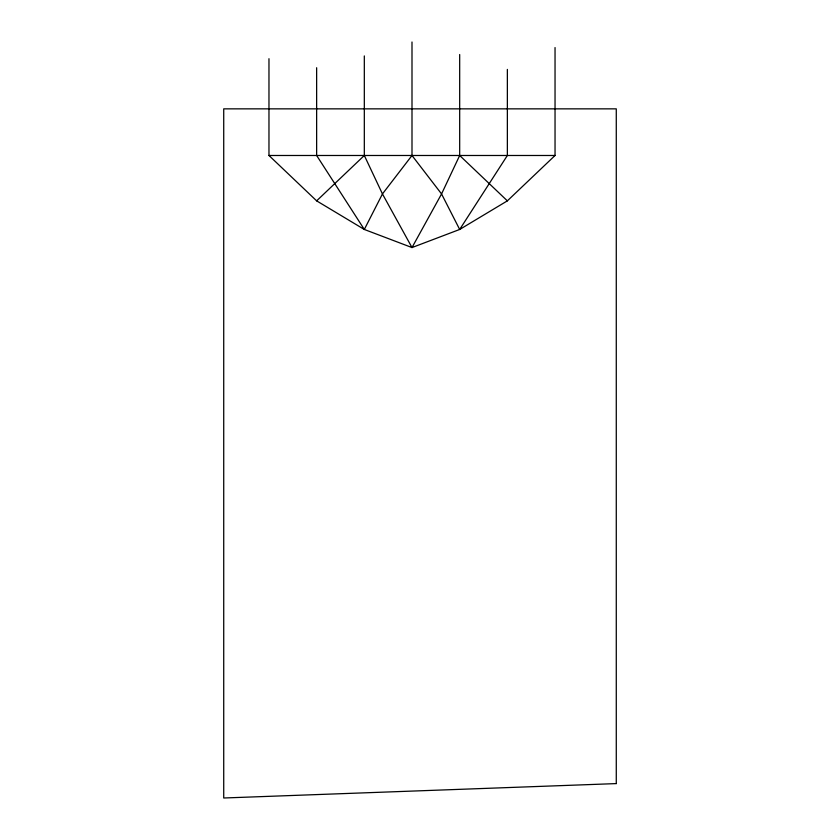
<?xml version="1.0" encoding="UTF-8"?>
<svg xmlns="http://www.w3.org/2000/svg" width="840" height="840" viewBox="0 0 840 840"><rect width="100%" height="100%" fill="white"/><g stroke="black" fill="none" stroke-linecap="round" stroke-linejoin="round"><path stroke-width="1.26" d="M459.68 54.526L459.68 155.484L441.556 193.935L411.999 247.559L364.319 229.467L316.638 200.855L268.968 155.484L268.968 58.706M411.999 42L411.999 155.484L382.452 193.935L364.319 229.467L316.638 155.484L316.638 67.725M316.638 200.855L364.319 155.484L364.319 55.923M364.319 155.484L382.452 193.935L411.999 247.559L459.68 229.467L507.36 200.855L555.041 155.484L555.041 47.565M268.968 155.484L555.041 155.484M459.68 155.484L507.36 200.855M411.999 155.484L441.556 193.935L459.68 229.467L507.36 155.484L507.36 69.416M616.276 783.594L223.724 798L223.724 108.854L616.276 108.854L616.276 783.594"/></g></svg>
